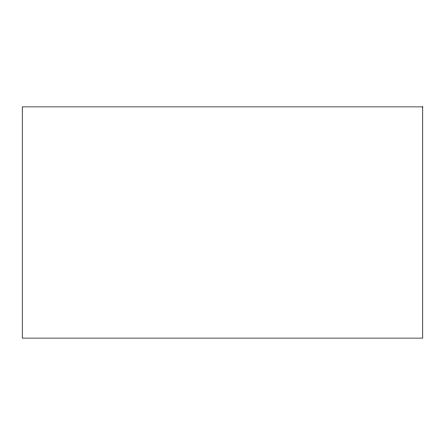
<?xml version="1.0" encoding="UTF-8"?>
<svg xmlns="http://www.w3.org/2000/svg" width="445" height="445" viewBox="0 0 445 445"><rect width="100%" height="100%" fill="white"/><g stroke="black" fill="none" stroke-linecap="round" stroke-linejoin="round"><path stroke-width="0.67" d="M422.75 106.889L22.25 106.889L22.25 338.111L422.75 338.111L422.75 106.889"/></g></svg>
